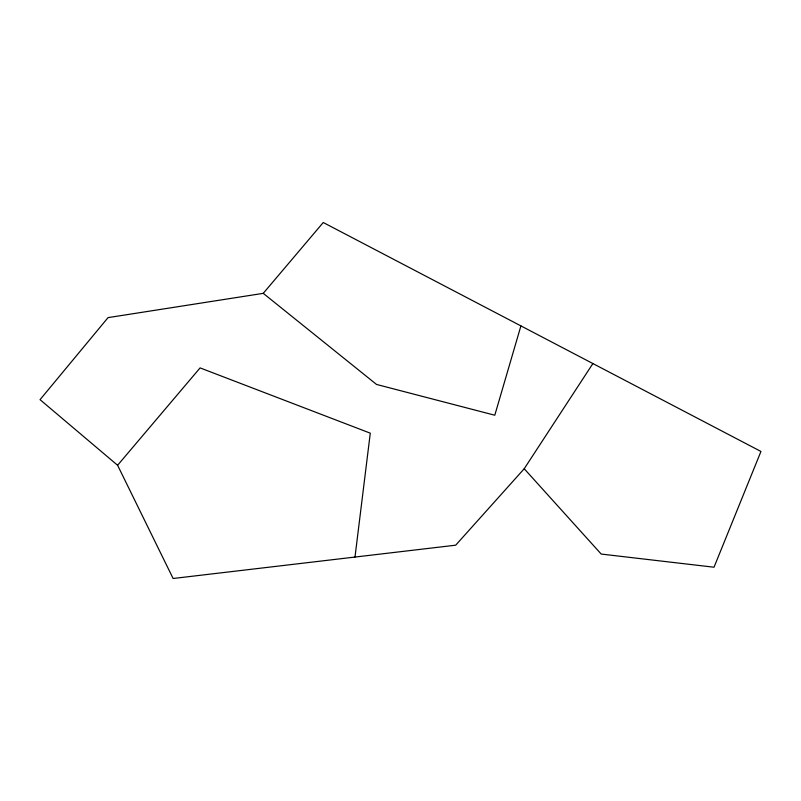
<?xml version="1.0" encoding="UTF-8"?>
<svg xmlns="http://www.w3.org/2000/svg" width="801" height="801" viewBox="0 0 801 801"><rect width="100%" height="100%" fill="white"/><g stroke="black" fill="none" stroke-linecap="round" stroke-linejoin="round"><path stroke-width="1.2" d="M354.993 557.055L370.282 433.171L200.09 367.899L117.597 465.271L173.116 578.492L455.689 545.191L524.214 468.745L592.89 363.554M520.91 325.897L494.788 415.228L376.52 384.44L263.249 293.346L108.045 317.627L40.05 399.659L117.597 465.271M263.249 293.346L323.244 222.508L760.95 451.454L714.021 567.218L601.211 554.062L524.214 468.745"/></g></svg>
